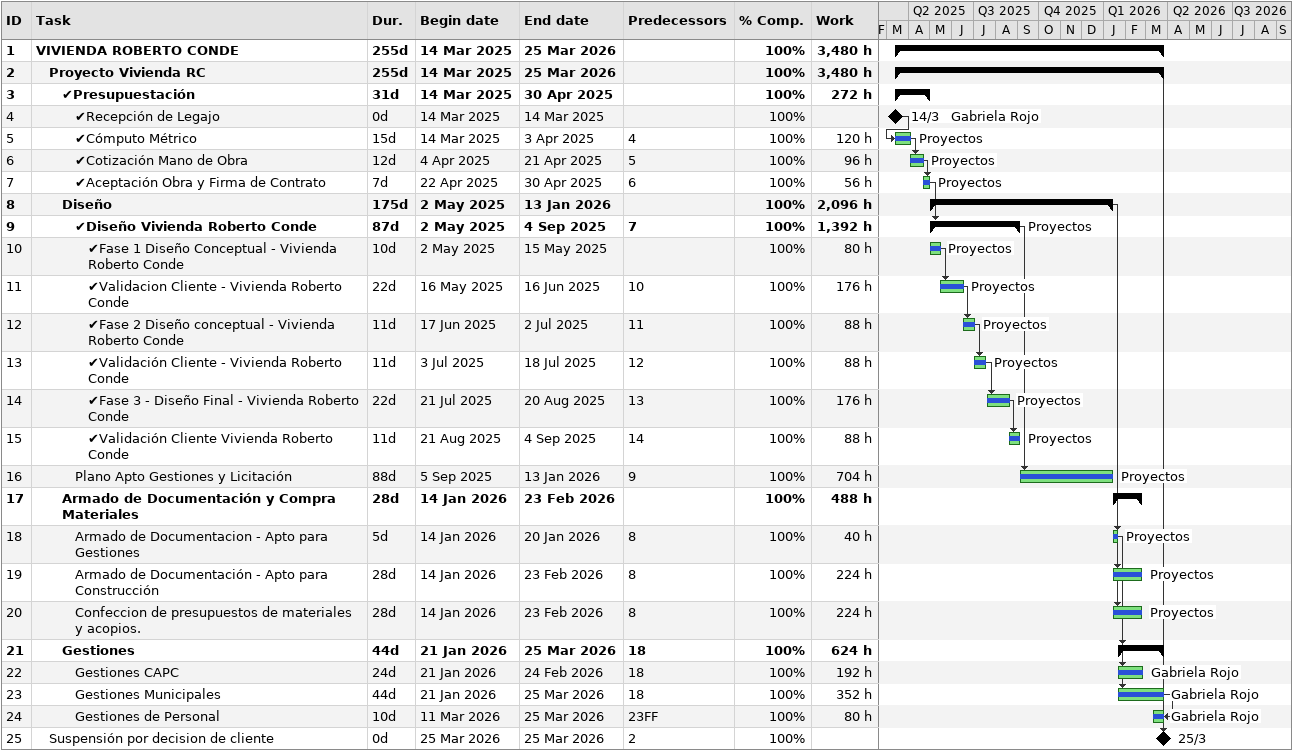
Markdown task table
| ID | Level | Task | Duration | Start | Finish | Predecessors | Resources | % complete | Work (h) |
|---|---|---|---|---|---|---|---|---|---|
| 1 | 1 | **VIVIENDA ROBERTO CONDE** | 255d | 2025-03-14 | 2026-03-25 |  |  | 100 | 3480 |
| 2 | 2 | **Proyecto Vivienda RC** | 255d | 2025-03-14 | 2026-03-25 |  |  | 100 | 3480 |
| 3 | 3 | **✔Presupuestación** | 31d | 2025-03-14 | 2025-04-30 |  |  | 100 | 272 |
| 4 | 4 | ✔Recepción de Legajo | 0d | 2025-03-14 | 2025-03-14 |  | Gabriela Rojo | 100 |  |
| 5 | 4 | ✔Cómputo Métrico | 15d | 2025-03-14 | 2025-04-03 | 4 | Proyectos | 100 | 120 |
| 6 | 4 | ✔Cotización Mano de Obra | 12d | 2025-04-04 | 2025-04-21 | 5 | Proyectos | 100 | 96 |
| 7 | 4 | ✔Aceptación Obra y Firma de Contrato | 7d | 2025-04-22 | 2025-04-30 | 6 | Proyectos | 100 | 56 |
| 8 | 3 | **Diseño** | 175d | 2025-05-02 | 2026-01-13 |  |  | 100 | 2096 |
| 9 | 4 | **✔Diseño Vivienda Roberto Conde** | 87d | 2025-05-02 | 2025-09-04 | 7 | Proyectos | 100 | 1392 |
| 10 | 5 | ✔Fase 1 Diseño Conceptual - Vivienda Roberto Conde | 10d | 2025-05-02 | 2025-05-15 |  | Proyectos | 100 | 80 |
| 11 | 5 | ✔Validacion Cliente - Vivienda Roberto Conde | 22d | 2025-05-16 | 2025-06-16 | 10 | Proyectos | 100 | 176 |
| 12 | 5 | ✔Fase 2 Diseño conceptual - Vivienda Roberto Conde | 11d | 2025-06-17 | 2025-07-02 | 11 | Proyectos | 100 | 88 |
| 13 | 5 | ✔Validación Cliente - Vivienda Roberto Conde | 11d | 2025-07-03 | 2025-07-18 | 12 | Proyectos | 100 | 88 |
| 14 | 5 | ✔Fase 3 - Diseño Final - Vivienda Roberto Conde | 22d | 2025-07-21 | 2025-08-20 | 13 | Proyectos | 100 | 176 |
| 15 | 5 | ✔Validación Cliente Vivienda Roberto Conde | 11d | 2025-08-21 | 2025-09-04 | 14 | Proyectos | 100 | 88 |
| 16 | 4 | Plano Apto Gestiones y Licitación | 88d | 2025-09-05 | 2026-01-13 | 9 | Proyectos | 100 | 704 |
| 17 | 3 | **Armado de Documentación y Compra Materiales** | 28d | 2026-01-14 | 2026-02-23 |  |  | 100 | 488 |
| 18 | 4 | Armado de Documentacion - Apto para Gestiones | 5d | 2026-01-14 | 2026-01-20 | 8 | Proyectos | 100 | 40 |
| 19 | 4 | Armado de Documentación - Apto para Construcción | 28d | 2026-01-14 | 2026-02-23 | 8 | Proyectos | 100 | 224 |
| 20 | 4 | Confeccion de presupuestos de materiales y acopios. | 28d | 2026-01-14 | 2026-02-23 | 8 | Proyectos | 100 | 224 |
| 21 | 3 | **Gestiones** | 44d | 2026-01-21 | 2026-03-25 | 18 |  | 100 | 624 |
| 22 | 4 | Gestiones CAPC | 24d | 2026-01-21 | 2026-02-24 | 18 | Gabriela Rojo | 100 | 192 |
| 23 | 4 | Gestiones Municipales | 44d | 2026-01-21 | 2026-03-25 | 18 | Gabriela Rojo | 100 | 352 |
| 24 | 4 | Gestiones de Personal | 10d | 2026-03-11 | 2026-03-25 | 23FF | Gabriela Rojo | 100 | 80 |
| 25 | 2 | Suspensión por decision de cliente | 0d | 2026-03-25 | 2026-03-25 | 2 |  | 100 |  |
